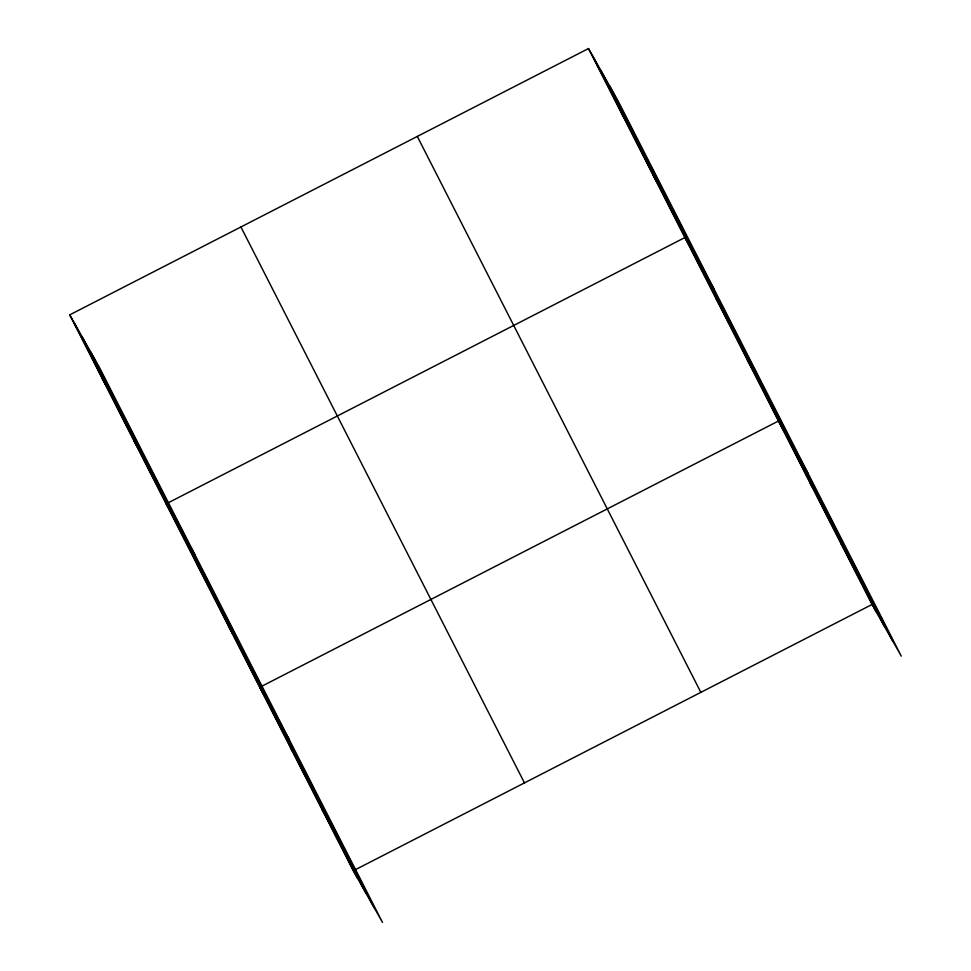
<?xml version="1.0" encoding="UTF-8"?>
<svg xmlns="http://www.w3.org/2000/svg" width="971" height="971" viewBox="0 0 971 971"><rect width="100%" height="100%" fill="white"/><g stroke="black" fill="none" stroke-linecap="round" stroke-linejoin="round"><path stroke-width="1.46" d="M69.718 314.859L98.957 366.528L382.513 922.45L353.274 870.769L69.718 314.859L588.487 48.55L617.726 100.231L901.282 656.141L872.043 604.472L588.487 48.55M354.609 870.089L872.043 604.472M620.627 111.556L624.851 119.032M652.755 174.562L656.991 182.038M714.134 289.237L684.895 237.567L166.126 503.864L195.365 555.546M716.088 298.716L720.324 306.193M747.282 359.865L751.505 367.341M807.702 472.695L778.463 421.013L259.706 687.322L288.945 738.992M809.656 482.162L813.892 489.651M840.85 543.311L845.086 550.8M101.858 377.853L106.094 385.341M133.998 440.858L138.222 448.347M197.319 565.013L201.555 572.502M228.513 626.174L232.737 633.65M290.887 748.471L295.123 755.948M322.081 809.62L326.317 817.097M609.472 85.642L893.029 641.564M600.976 70.616L884.52 626.538M592.723 56.027L876.267 611.948M417.299 136.426L700.844 692.347M240.917 226.971L524.461 782.893M90.704 351.951L374.26 907.861M82.207 336.925L365.764 892.835M73.954 322.336L357.51 878.245"/></g></svg>
